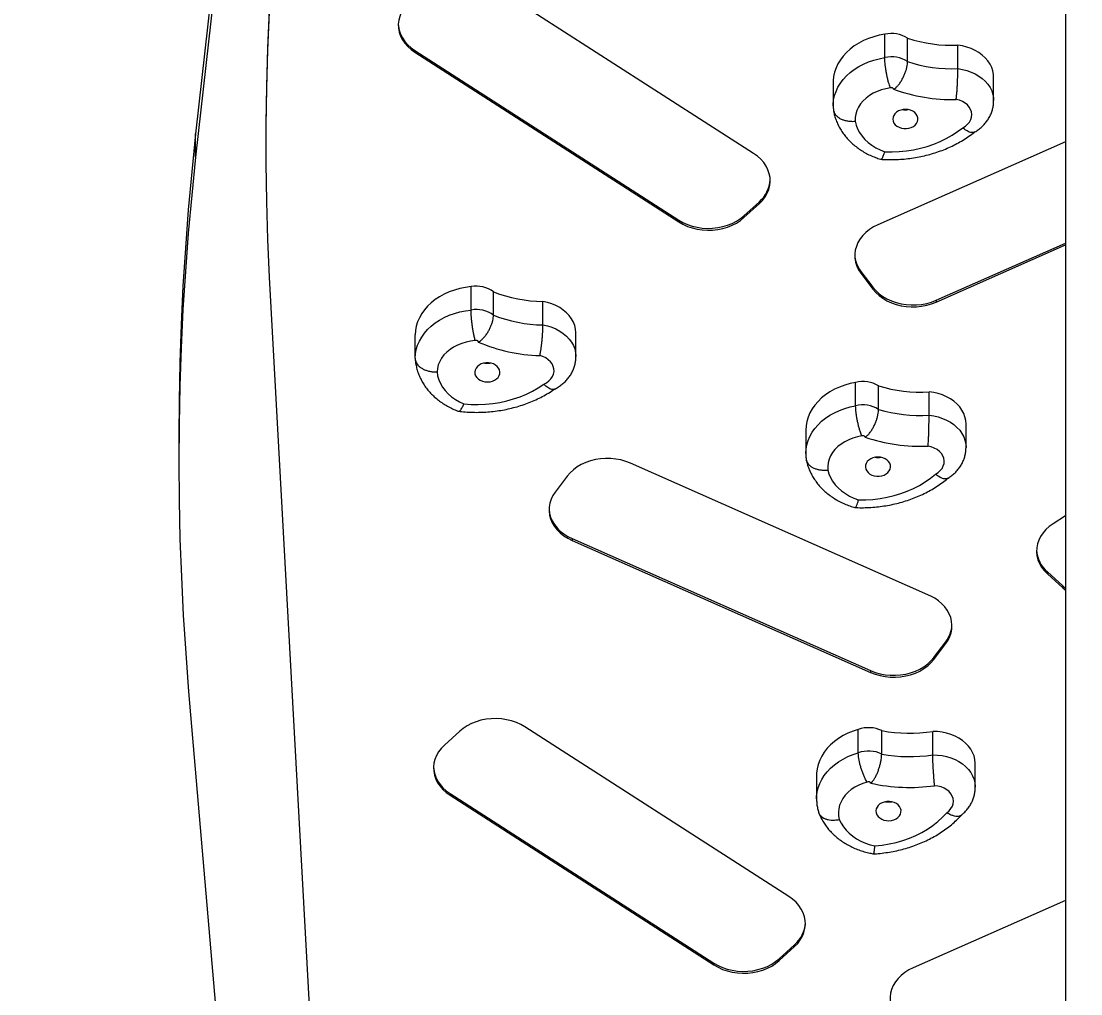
# Model space of a CAD drawing. Header units: millimetres. Extents: x -5906 to 5457, y -5155 to 4356.
# Drawn here: x -830 to -103, y -1908 to -1240 of the extents above; entities that cross this region are included whole.
import ezdxf

# ---------------------------------------------------------------- set-up
doc = ezdxf.new("R2010")
doc.units = ezdxf.units.MM
for name, color, linetype in [('DIKOM_ОБЪЕКТ', 7, 'Continuous'), ('DIKOM_РАЗМЕР_ЗОНА', 7, 'Continuous'), ('DIKOM_РАЗМЕР_ОБЪЕКТА', 7, 'Continuous')]:
    doc.layers.add(name, color=color, linetype=linetype)
doc.styles.add('style1', font='arial.ttf', dxfattribs={"width": 0.8})
doc.dimstyles.new('1-50', dxfattribs={"dimtxt": 300, "dimasz": 200, "dimexe": 100, "dimexo": 0, "dimgap": 100, "dimtad": 1, "dimtxsty": 'style1', "dimcen": 200, "dimclrd": 7, "dimclre": 7, "dimclrt": 7, "dimadec": 1, "dimazin": 2, "dimtfac": 1, "dimtmove": 0, "dimatfit": 2, "dimfxl": 0, "dimlwd": 25, "dimlwe": 18, "dimarcsym": 0})

# ---------------------------------------------------------------- blocks, each defined once
blk = doc.blocks.new('*D12')
at = {"layer": 'Defpoints', "color": 0, "transparency": 16777216}
for p in [(-2655.47, 990.36), (3456.62, 117.08), (-2655.47, -4466.32)]:
    blk.add_point(p, dxfattribs=at)
at = {"layer": 'DIKOM_РАЗМЕР_ОБЪЕКТА', "color": 7, "lineweight": 18, "transparency": 16777216}
for p, q in [((-2655.47, 990.36), (-2655.47, -4566.32)), ((3456.62, 117.08), (3456.62, -4566.32))]:
    blk.add_line(p, q, dxfattribs=at)
at = {"layer": 'DIKOM_РАЗМЕР_ОБЪЕКТА', "color": 7, "lineweight": 25, "transparency": 16777216}
blk.add_line((3256.62, -4466.32), (-2455.47, -4466.32), dxfattribs=at)
at = {"layer": 'DIKOM_РАЗМЕР_ОБЪЕКТА', "color": 7, "transparency": 16777216}
for points in [[(-2455.47, -4432.98), (-2455.47, -4499.65), (-2655.47, -4466.32)], [(3256.62, -4432.98), (3256.62, -4499.65), (3456.62, -4466.32)]]:
    blk.add_solid(points, dxfattribs=at)
at = {"layer": 'DIKOM_РАЗМЕР_ОБЪЕКТА', "color": 7, "transparency": 16777216, "insert": (400.58, -4213.14), "char_height": 300, "attachment_point": 5, "style": 'style1'}
blk.add_mtext('6100', dxfattribs=at)
blk = doc.blocks.new('*D9')
at = {"layer": 'Defpoints', "color": 0, "transparency": 16777216}
for p in [(744.72, 2856.47), (-4941.75, -2428.92), (82.58, -2428.92)]:
    blk.add_point(p, dxfattribs=at)
at = {"layer": 'DIKOM_РАЗМЕР_ОБЪЕКТА', "color": 7, "lineweight": 18, "transparency": 16777216}
for p, q in [((744.72, 2856.47), (-5041.75, 2856.47)), ((82.58, -2428.92), (-5041.75, -2428.92))]:
    blk.add_line(p, q, dxfattribs=at)
at = {"layer": 'DIKOM_РАЗМЕР_ОБЪЕКТА', "color": 7, "lineweight": 25, "transparency": 16777216}
blk.add_line((-4941.75, 2656.47), (-4941.75, -2228.92), dxfattribs=at)
at = {"layer": 'DIKOM_РАЗМЕР_ОБЪЕКТА', "color": 7, "transparency": 16777216}
for points in [[(-4975.08, 2656.47), (-4908.41, 2656.47), (-4941.75, 2856.47)], [(-4975.08, -2228.92), (-4908.41, -2228.92), (-4941.75, -2428.92)]]:
    blk.add_solid(points, dxfattribs=at)
at = {"layer": 'DIKOM_РАЗМЕР_ОБЪЕКТА', "color": 7, "transparency": 16777216, "insert": (-5195.02, 213.77), "char_height": 300, "attachment_point": 5, "rotation": 90, "style": 'style1'}
blk.add_mtext('5300', dxfattribs=at)
blk = doc.blocks.new('*D10')
at = {"layer": 'Defpoints', "color": 0, "transparency": 16777216}
for p in [(394.72, 4356.47), (-5455.8, -3928.92), (81.76, -3928.92)]:
    blk.add_point(p, dxfattribs=at)
at = {"layer": 'DIKOM_РАЗМЕР_ЗОНА', "color": 7, "lineweight": 18, "transparency": 16777216}
for p, q in [((394.72, 4356.47), (-5555.8, 4356.47)), ((81.76, -3928.92), (-5555.8, -3928.92))]:
    blk.add_line(p, q, dxfattribs=at)
at = {"layer": 'DIKOM_РАЗМЕР_ЗОНА', "color": 7, "lineweight": 25, "transparency": 16777216}
blk.add_line((-5455.8, 4156.47), (-5455.8, -3728.92), dxfattribs=at)
at = {"layer": 'DIKOM_РАЗМЕР_ЗОНА', "color": 7, "transparency": 16777216}
for points in [[(-5489.13, 4156.47), (-5422.46, 4156.47), (-5455.8, 4356.47)], [(-5489.13, -3728.92), (-5422.46, -3728.92), (-5455.8, -3928.92)]]:
    blk.add_solid(points, dxfattribs=at)
at = {"layer": 'DIKOM_РАЗМЕР_ЗОНА', "color": 7, "transparency": 16777216, "insert": (-5709.07, 213.77), "char_height": 300, "attachment_point": 5, "rotation": 90, "style": 'style1'}
blk.add_mtext('8300', dxfattribs=at)
blk = doc.blocks.new('*D11')
at = {"layer": 'Defpoints', "color": 0, "transparency": 16777216}
for p in [(-4486.36, -52.56), (5456.62, -197.92), (-4486.36, -5055.32)]:
    blk.add_point(p, dxfattribs=at)
at = {"layer": 'DIKOM_РАЗМЕР_ЗОНА', "color": 7, "lineweight": 18, "transparency": 16777216}
for p, q in [((-4486.36, -52.56), (-4486.36, -5155.32)), ((5456.62, -197.92), (5456.62, -5155.32))]:
    blk.add_line(p, q, dxfattribs=at)
at = {"layer": 'DIKOM_РАЗМЕР_ЗОНА', "color": 7, "lineweight": 25, "transparency": 16777216}
blk.add_line((5256.62, -5055.32), (-4286.36, -5055.32), dxfattribs=at)
at = {"layer": 'DIKOM_РАЗМЕР_ЗОНА', "color": 7, "transparency": 16777216}
for points in [[(-4286.36, -5021.98), (-4286.36, -5088.65), (-4486.36, -5055.32)], [(5256.62, -5021.98), (5256.62, -5088.65), (5456.62, -5055.32)]]:
    blk.add_solid(points, dxfattribs=at)
at = {"layer": 'DIKOM_РАЗМЕР_ЗОНА', "color": 7, "transparency": 16777216, "insert": (400.58, -4802.14), "char_height": 300, "attachment_point": 5, "style": 'style1'}
blk.add_mtext('9950', dxfattribs=at)

msp = doc.modelspace()

# ---------------------------------------------------------------- linework, layer by layer
at = {"layer": 'DIKOM_ОБЪЕКТ', "color": 7, "linetype": 'Continuous', "lineweight": 15}
for p, q in [((-655.735, -826.909), (-710.322, -1317.656)), ((-655.735, -842.979), (-710.322, -1333.726)), ((-327.376, -1331.256), (-508.469, -1214.852)), ((-237.377, -1265.458), (-237.377, -1249.388)), ((-221.716, -1268.212), (-221.716, -1252.142)), ((-187.241, -1273.008), (-187.241, -1256.938)), ((-559.892, -1260.512), (-378.799, -1376.916)), ((-559.892, -1260.512), (-559.892, -1261.798)), ((-559.892, -1261.798), (-378.799, -1378.202)), ((-162.651, -1294.969), (-162.651, -1278.899)), ((-272.768, -1282.382), (-272.768, -1298.452)), ((-710.322, -1333.726), (-710.322, -1317.656)), ((-113.359, -1323.23), (-242.087, -1380.163)), ((-662.147, -1325.412), (-662.147, -1326.697)), ((-333.998, -1373.914), (-323.456, -1364.29)), ((-333.998, -1375.2), (-323.456, -1365.575)), ((-323.456, -1364.29), (-323.456, -1365.575)), ((-333.998, -1373.914), (-333.998, -1375.2)), ((-378.799, -1376.916), (-378.799, -1378.202)), ((-202.087, -1431.95), (-113.373, -1392.714)), ((-202.087, -1433.235), (-113.373, -1393.999)), ((-659.935, -1416.155), (-611.874, -2286.468)), ((-253.727, -1412.154), (-245.527, -1423.034)), ((-253.727, -1412.154), (-253.727, -1413.439)), ((-253.727, -1413.439), (-245.527, -1424.319)), ((-521.282, -1438.663), (-521.282, -1422.593)), ((-245.527, -1423.034), (-245.527, -1424.319)), ((-505.91, -1442.245), (-505.91, -1426.176)), ((-202.087, -1431.95), (-202.087, -1433.235)), ((-471.954, -1448.868), (-471.954, -1432.798)), ((-559.69, -1471.79), (-559.69, -1455.72)), ((-449.348, -1470.54), (-449.348, -1454.47)), ((-257.369, -1504.375), (-257.369, -1488.305)), ((-241.615, -1506.799), (-241.615, -1490.729)), ((-206.981, -1510.867), (-206.981, -1494.797)), ((-181.602, -1532.912), (-181.602, -1516.843)), ((-721.855, -1525.414), (-721.855, -1541.484)), ((-291.579, -1521.108), (-291.579, -1537.178)), ((-205.757, -1634.928), (-411.88, -1543.727)), ((-455.32, -1552.644), (-463.52, -1563.524)), ((-113.413, -1579.936), (-121.863, -1585.368)), ((-451.88, -1595.515), (-247.152, -1686.062)), ((-451.88, -1595.515), (-451.88, -1596.801)), ((-451.88, -1596.801), (-247.152, -1687.347)), ((-125.782, -1618.402), (-115.24, -1628.025)), ((-125.782, -1618.402), (-125.782, -1619.687)), ((-125.782, -1619.687), (-115.24, -1629.311)), ((-115.24, -1628.025), (-113.538, -1629.458)), ((-115.24, -1628.025), (-115.24, -1629.311)), ((-115.24, -1629.311), (-113.538, -1630.743)), ((-203.712, -1677.145), (-195.513, -1666.265)), ((-203.712, -1678.43), (-195.513, -1667.551)), ((-195.513, -1666.265), (-195.513, -1667.551)), ((-203.712, -1677.145), (-203.712, -1678.43)), ((-247.152, -1686.062), (-247.152, -1687.347)), ((-715.114, -1700.375), (-655.848, -2398.092)), ((-529.1, -1727.724), (-539.642, -1737.347)), ((-303.206, -1841.125), (-484.299, -1724.721)), ((-255.54, -1742.538), (-255.54, -1726.468)), ((-239.507, -1743.349), (-239.507, -1727.279)), ((-204.475, -1743.884), (-204.475, -1727.814)), ((-175.269, -1766.103), (-175.269, -1750.034)), ((-284.189, -1758.005), (-284.189, -1774.075)), ((-535.722, -1770.381), (-354.629, -1886.786)), ((-535.722, -1770.381), (-535.722, -1771.667)), ((-535.722, -1771.667), (-354.629, -1888.071)), ((-113.441, -1843.824), (-217.917, -1890.032)), ((-309.828, -1883.783), (-299.287, -1874.159)), ((-309.828, -1885.068), (-299.287, -1875.445)), ((-299.287, -1874.159), (-299.287, -1875.445)), ((-354.629, -1886.786), (-354.629, -1888.071)), ((-309.828, -1883.783), (-309.828, -1885.068))]:
    msp.add_line(p, q, dxfattribs=at)
at = {"layer": 'DIKOM_ОБЪЕКТ', "color": 7, "linetype": 'Continuous', "lineweight": 15, "flags": 128}
for points in [[(-627.881, -974.285), (-632.741, -1000.011), (-637.232, -1025.777), (-641.352, -1051.58), (-645.102, -1077.416), (-648.479, -1103.281), (-651.485, -1129.174), (-654.119, -1155.09), (-656.38, -1181.027), (-658.268, -1206.982), (-659.783, -1232.95), (-660.925, -1258.93), (-661.694, -1284.919), (-662.089, -1310.912), (-662.147, -1325.412)], [(-627.881, -975.57), (-632.741, -1001.297), (-637.232, -1027.063), (-641.352, -1052.865), (-645.102, -1078.701), (-648.479, -1104.567), (-651.485, -1130.459), (-654.119, -1156.376), (-656.38, -1182.313), (-658.268, -1208.267), (-659.783, -1234.236), (-660.925, -1260.216), (-661.694, -1286.204), (-662.089, -1312.197), (-662.111, -1338.192), (-661.759, -1364.185), (-661.033, -1390.174), (-659.935, -1416.155)], [(-563.812, -1227.478), (-565.946, -1229.667), (-567.747, -1232.024), (-569.192, -1234.521), (-570.263, -1237.126), (-570.948, -1239.807), (-571.236, -1242.53), (-571.125, -1245.26), (-570.615, -1247.963), (-569.714, -1250.606), (-568.433, -1253.155), (-566.787, -1255.578), (-564.798, -1257.845), (-562.49, -1259.927), (-559.892, -1261.798)], [(-571.235, -1242.493), (-571.125, -1243.974), (-570.615, -1246.678), (-569.714, -1249.32), (-568.433, -1251.869), (-566.787, -1254.292), (-564.798, -1256.559), (-562.49, -1258.641), (-559.892, -1260.512)], [(-237.377, -1249.388), (-241.209, -1250.106), (-244.941, -1251.086), (-248.543, -1252.317), (-251.987, -1253.792), (-255.243, -1255.497), (-258.287, -1257.42), (-261.093, -1259.544), (-263.639, -1261.852), (-265.905, -1264.326), (-267.871, -1266.946), (-269.522, -1269.691), (-270.845, -1272.538), (-271.829, -1275.464), (-272.466, -1278.447), (-272.751, -1281.461), (-272.768, -1282.382)], [(-162.651, -1278.899), (-162.755, -1277.018), (-163.206, -1274.575), (-164.007, -1272.185), (-165.149, -1269.878), (-166.618, -1267.682), (-168.396, -1265.625), (-170.461, -1263.731), (-172.787, -1262.024), (-175.345, -1260.526), (-178.105, -1259.254), (-181.032, -1258.224), (-184.09, -1257.449), (-187.241, -1256.938)], [(-272.768, -1298.442), (-272.751, -1297.531), (-272.466, -1294.516), (-271.829, -1291.534), (-270.845, -1288.608), (-269.522, -1285.761), (-267.871, -1283.016), (-265.905, -1280.396), (-263.639, -1277.922), (-261.093, -1275.614), (-258.287, -1273.49), (-255.243, -1271.567), (-251.987, -1269.862), (-248.543, -1268.387), (-244.941, -1267.155), (-241.209, -1266.176), (-237.377, -1265.458)], [(-187.241, -1273.008), (-184.09, -1273.518), (-181.032, -1274.293), (-178.105, -1275.323), (-175.345, -1276.595), (-172.787, -1278.094), (-170.461, -1279.801), (-168.396, -1281.694), (-166.618, -1283.752), (-165.149, -1285.948), (-164.007, -1288.255), (-163.206, -1290.644), (-162.755, -1293.087), (-162.651, -1294.93)], [(-233.466, -1286.234), (-236.628, -1286.765), (-239.692, -1287.564), (-242.621, -1288.62), (-245.377, -1289.921), (-247.926, -1291.449), (-250.236, -1293.187), (-252.278, -1295.111), (-254.026, -1297.198), (-255.459, -1299.421), (-256.558, -1301.754), (-257.309, -1304.166), (-257.704, -1306.627), (-257.738, -1309.106)], [(-231.359, -1287.118), (-231.413, -1286.843), (-231.558, -1286.588), (-231.785, -1286.372), (-232.078, -1286.207), (-232.416, -1286.107), (-232.776, -1286.078), (-233.135, -1286.121), (-233.466, -1286.234)], [(-183.903, -1313.545), (-182.086, -1312.444), (-180.53, -1311.127), (-179.28, -1309.632), (-178.368, -1308), (-177.821, -1306.275), (-177.652, -1304.504), (-177.867, -1302.736), (-178.459, -1301.02), (-179.413, -1299.402), (-180.702, -1297.926), (-182.291, -1296.634), (-184.136, -1295.559), (-186.188, -1294.733), (-188.389, -1294.178)], [(-214.66, -1306.702), (-215.057, -1305.399), (-215.787, -1304.185), (-216.822, -1303.108), (-218.119, -1302.213), (-219.625, -1301.537), (-221.277, -1301.106), (-223.009, -1300.939), (-224.749, -1301.042), (-226.427, -1301.411), (-227.973, -1302.032), (-229.324, -1302.879), (-230.425, -1303.916), (-231.231, -1305.102), (-231.709, -1306.388), (-231.84, -1307.721), (-231.617, -1309.048), (-231.05, -1310.312), (-230.162, -1311.464), (-228.991, -1312.455), (-227.582, -1313.245), (-225.995, -1313.801), (-224.294, -1314.102), (-222.549, -1314.134), (-220.832, -1313.896), (-219.211, -1313.399), (-217.755, -1312.661), (-216.523, -1311.715), (-215.564, -1310.597), (-214.919, -1309.355), (-214.613, -1308.038), (-214.66, -1306.702)], [(-257.738, -1309.106), (-257.06, -1311.777), (-256.037, -1314.382), (-254.681, -1316.897), (-253.003, -1319.295), (-251.022, -1321.552), (-248.756, -1323.647), (-246.229, -1325.559), (-243.465, -1327.268), (-240.492, -1328.756), (-237.341, -1330.011)], [(-237.341, -1330.011), (-232.385, -1330.088), (-227.435, -1329.888), (-222.518, -1329.41), (-217.659, -1328.659), (-212.885, -1327.636), (-208.222, -1326.349), (-203.694, -1324.804), (-199.325, -1323.01), (-195.14, -1320.975), (-191.161, -1318.711), (-187.408, -1316.23), (-183.903, -1313.545)], [(-710.322, -1317.656), (-713.044, -1343.788), (-715.401, -1369.941), (-717.393, -1396.112), (-719.018, -1422.297), (-720.277, -1448.494), (-721.169, -1474.7), (-721.695, -1500.912), (-721.855, -1525.414)], [(-710.322, -1333.726), (-713.044, -1359.858), (-715.401, -1386.011), (-717.393, -1412.181), (-719.018, -1438.367), (-720.277, -1464.564), (-721.169, -1490.77), (-721.695, -1516.982), (-721.854, -1543.197), (-721.647, -1569.411), (-721.073, -1595.622), (-720.133, -1621.828), (-718.826, -1648.023), (-717.153, -1674.207), (-715.114, -1700.375)], [(-323.456, -1365.575), (-321.322, -1363.387), (-319.522, -1361.03), (-318.076, -1358.533), (-317.005, -1355.928), (-316.321, -1353.247), (-316.033, -1350.524), (-316.144, -1347.794), (-316.653, -1345.091), (-317.554, -1342.448), (-318.836, -1339.899), (-320.481, -1337.476), (-322.471, -1335.209), (-324.778, -1333.127), (-327.376, -1331.256)], [(-378.799, -1376.916), (-375.943, -1378.551), (-372.865, -1379.93), (-369.606, -1381.037), (-366.205, -1381.857), (-362.705, -1382.381), (-359.152, -1382.602), (-355.588, -1382.517), (-352.059, -1382.127), (-348.609, -1381.437), (-345.282, -1380.455), (-342.119, -1379.195), (-339.159, -1377.671), (-336.441, -1375.904), (-333.998, -1373.914)], [(-378.799, -1378.202), (-375.943, -1379.836), (-372.865, -1381.215), (-369.606, -1382.322), (-366.205, -1383.143), (-362.705, -1383.667), (-359.152, -1383.888), (-355.588, -1383.802), (-352.059, -1383.412), (-348.609, -1382.722), (-345.282, -1381.741), (-342.119, -1380.48), (-339.159, -1378.957), (-336.441, -1377.189), (-333.998, -1375.2)], [(-242.087, -1380.163), (-245.069, -1381.66), (-247.813, -1383.403), (-250.286, -1385.371), (-252.456, -1387.539), (-254.296, -1389.878), (-255.782, -1392.361), (-256.896, -1394.956), (-257.625, -1397.629), (-257.958, -1400.349), (-257.892, -1403.08), (-257.428, -1405.788), (-256.571, -1408.439), (-255.332, -1411), (-253.727, -1413.439)], [(-521.282, -1422.593), (-525.17, -1423.106), (-528.982, -1423.883), (-532.688, -1424.92), (-536.257, -1426.208), (-539.661, -1427.735), (-542.872, -1429.491), (-545.864, -1431.46), (-548.613, -1433.627), (-551.098, -1435.975), (-553.297, -1438.483), (-555.194, -1441.133), (-556.772, -1443.903), (-558.02, -1446.77), (-558.926, -1449.711), (-559.485, -1452.702), (-559.69, -1455.72)], [(-245.527, -1423.034), (-243.572, -1425.318), (-241.296, -1427.42), (-238.727, -1429.315), (-235.898, -1430.977), (-232.843, -1432.386), (-229.602, -1433.525), (-226.215, -1434.378), (-222.725, -1434.936), (-219.175, -1435.192), (-215.61, -1435.141), (-212.075, -1434.785), (-208.614, -1434.129), (-205.271, -1433.18), (-202.087, -1431.95)], [(-245.527, -1424.319), (-243.572, -1426.604), (-241.296, -1428.706), (-238.727, -1430.6), (-235.898, -1432.262), (-232.843, -1433.672), (-229.602, -1434.81), (-226.215, -1435.664), (-222.725, -1436.222), (-219.175, -1436.477), (-215.61, -1436.427), (-212.075, -1436.071), (-208.614, -1435.414), (-205.271, -1434.465), (-202.087, -1433.235)], [(-559.69, -1471.79), (-559.485, -1468.772), (-558.926, -1465.78), (-558.02, -1462.839), (-556.772, -1459.972), (-555.194, -1457.203), (-553.297, -1454.553), (-551.098, -1452.044), (-548.613, -1449.697), (-545.864, -1447.53), (-542.872, -1445.561), (-539.661, -1443.805), (-536.257, -1442.277), (-532.688, -1440.99), (-528.982, -1439.953), (-525.17, -1439.175), (-521.282, -1438.663)], [(-449.348, -1454.47), (-449.352, -1454.134), (-449.579, -1451.673), (-450.161, -1449.246), (-451.091, -1446.884), (-452.357, -1444.615), (-453.944, -1442.468), (-455.831, -1440.469), (-457.997, -1438.642), (-460.413, -1437.011), (-463.05, -1435.595), (-465.877, -1434.411), (-468.857, -1433.475), (-471.954, -1432.798)], [(-471.954, -1448.868), (-468.857, -1449.545), (-465.877, -1450.481), (-463.05, -1451.664), (-460.413, -1453.08), (-457.997, -1454.712), (-455.831, -1456.538), (-453.944, -1458.538), (-452.357, -1460.685), (-451.091, -1462.954), (-450.161, -1465.316), (-449.579, -1467.743), (-449.352, -1470.204), (-449.348, -1470.53)], [(-518.392, -1459.621), (-521.595, -1459.982), (-524.724, -1460.616), (-527.742, -1461.513), (-530.609, -1462.664), (-533.291, -1464.053), (-535.753, -1465.662), (-537.965, -1467.473), (-539.898, -1469.462), (-541.53, -1471.604), (-542.838, -1473.872), (-543.807, -1476.238), (-544.425, -1478.672), (-544.683, -1481.144)], [(-516.371, -1460.615), (-516.4, -1460.338), (-516.522, -1460.076), (-516.728, -1459.847), (-517.005, -1459.668), (-517.333, -1459.55), (-517.69, -1459.501), (-518.052, -1459.525), (-518.392, -1459.621)], [(-501.491, -1481.041), (-501.769, -1479.721), (-502.387, -1478.471), (-503.322, -1477.341), (-504.534, -1476.379), (-505.975, -1475.624), (-507.584, -1475.106), (-509.296, -1474.847), (-511.042, -1474.857), (-512.749, -1475.137), (-514.348, -1475.673), (-515.773, -1476.446), (-516.965, -1477.422), (-517.877, -1478.562), (-518.471, -1479.819), (-518.722, -1481.143), (-518.62, -1482.478), (-518.17, -1483.769), (-517.389, -1484.965), (-516.31, -1486.016), (-514.977, -1486.88), (-513.444, -1487.519), (-511.775, -1487.91), (-510.037, -1488.035), (-508.302, -1487.889), (-506.64, -1487.479), (-505.121, -1486.821), (-503.805, -1485.943), (-502.747, -1484.879), (-501.99, -1483.674), (-501.566, -1482.377), (-501.491, -1481.041)], [(-471.431, -1489.508), (-469.518, -1488.506), (-467.847, -1487.275), (-466.463, -1485.851), (-465.406, -1484.271), (-464.703, -1482.579), (-464.373, -1480.822), (-464.427, -1479.047), (-464.862, -1477.303), (-465.666, -1475.638), (-466.818, -1474.097), (-468.286, -1472.723), (-470.029, -1471.553), (-472.001, -1470.62), (-474.146, -1469.948)], [(-544.683, -1481.144), (-544.249, -1483.844), (-543.466, -1486.497), (-542.341, -1489.078), (-540.886, -1491.56), (-539.114, -1493.918), (-537.044, -1496.128), (-534.697, -1498.17), (-532.095, -1500.022), (-529.265, -1501.665), (-526.235, -1503.085)], [(-526.235, -1503.085), (-521.298, -1503.426), (-516.342, -1503.49), (-511.393, -1503.276), (-506.478, -1502.785), (-501.623, -1502.02), (-496.853, -1500.985), (-492.196, -1499.685), (-487.675, -1498.127), (-483.316, -1496.321), (-479.14, -1494.274), (-475.171, -1491.999), (-471.431, -1489.508)], [(-257.369, -1488.305), (-261.174, -1489.104), (-264.869, -1490.162), (-268.426, -1491.469), (-271.815, -1493.016), (-275.01, -1494.789), (-277.983, -1496.775), (-280.712, -1498.957), (-283.174, -1501.318), (-285.35, -1503.839), (-287.221, -1506.5), (-288.773, -1509.278), (-289.994, -1512.152), (-290.872, -1515.098), (-291.402, -1518.092), (-291.579, -1521.108)], [(-181.602, -1516.843), (-181.602, -1516.817), (-181.784, -1514.353), (-182.322, -1511.921), (-183.209, -1509.549), (-184.433, -1507.267), (-185.981, -1505.103), (-187.832, -1503.084), (-189.963, -1501.234), (-192.35, -1499.577), (-194.961, -1498.133), (-197.766, -1496.919), (-200.728, -1495.951), (-203.813, -1495.241), (-206.981, -1494.797)], [(-291.579, -1537.168), (-291.402, -1534.162), (-290.872, -1531.167), (-289.994, -1528.221), (-288.773, -1525.347), (-287.221, -1522.569), (-285.35, -1519.909), (-283.174, -1517.388), (-280.712, -1515.027), (-277.983, -1512.845), (-275.01, -1510.859), (-271.815, -1509.085), (-268.426, -1507.539), (-264.869, -1506.232), (-261.174, -1505.174), (-257.369, -1504.375)], [(-206.981, -1510.867), (-203.813, -1511.311), (-200.728, -1512.021), (-197.766, -1512.989), (-194.961, -1514.202), (-192.35, -1515.647), (-189.963, -1517.304), (-187.832, -1519.153), (-185.981, -1521.172), (-184.433, -1523.336), (-183.209, -1525.619), (-182.322, -1527.99), (-181.784, -1530.423), (-181.602, -1532.887), (-181.602, -1532.951)], [(-253.06, -1525.065), (-256.201, -1525.663), (-259.236, -1526.526), (-262.126, -1527.643), (-264.834, -1529.001), (-267.327, -1530.583), (-269.574, -1532.368), (-271.546, -1534.335), (-273.219, -1536.458), (-274.571, -1538.711), (-275.586, -1541.065), (-276.251, -1543.492), (-276.557, -1545.961), (-276.502, -1548.44)], [(-250.922, -1525.904), (-250.986, -1525.631), (-251.14, -1525.379), (-251.375, -1525.167), (-251.673, -1525.009), (-252.015, -1524.916), (-252.376, -1524.894), (-252.733, -1524.945), (-253.06, -1525.065)], [(-202.535, -1551.322), (-200.758, -1550.183), (-199.251, -1548.834), (-198.055, -1547.313), (-197.202, -1545.662), (-196.717, -1543.926), (-196.611, -1542.153), (-196.889, -1540.39), (-197.543, -1538.687), (-198.555, -1537.089), (-199.896, -1535.641), (-201.531, -1534.383), (-203.414, -1533.348), (-205.495, -1532.565), (-207.715, -1532.056)], [(-411.88, -1543.727), (-415.064, -1542.498), (-418.408, -1541.549), (-421.869, -1540.893), (-425.404, -1540.537), (-428.969, -1540.487), (-432.518, -1540.742), (-436.009, -1541.3), (-439.395, -1542.154), (-442.636, -1543.293), (-445.691, -1544.702), (-448.52, -1546.364), (-451.089, -1548.258), (-453.365, -1550.36), (-455.32, -1552.644)], [(-233.526, -1545.129), (-233.97, -1543.836), (-234.744, -1542.637), (-235.817, -1541.583), (-237.145, -1540.715), (-238.675, -1540.07), (-240.342, -1539.674), (-242.079, -1539.544), (-243.815, -1539.684), (-245.479, -1540.089), (-247.002, -1540.742), (-248.322, -1541.616), (-249.386, -1542.676), (-250.149, -1543.879), (-250.581, -1545.174), (-250.663, -1546.51), (-250.393, -1547.831), (-249.781, -1549.083), (-248.852, -1550.216), (-247.645, -1551.182), (-246.209, -1551.942), (-244.603, -1552.465), (-242.892, -1552.729), (-241.146, -1552.725), (-239.438, -1552.451), (-237.836, -1551.919), (-236.407, -1551.152), (-235.209, -1550.179), (-234.29, -1549.042), (-233.69, -1547.786), (-233.432, -1546.464), (-233.526, -1545.129)], [(-276.502, -1548.44), (-275.728, -1551.095), (-274.613, -1553.678), (-273.166, -1556.163), (-271.403, -1558.525), (-269.342, -1560.74), (-267.001, -1562.786), (-264.407, -1564.644), (-261.583, -1566.294), (-258.558, -1567.719), (-255.362, -1568.907)], [(-255.362, -1568.907), (-250.406, -1568.88), (-245.465, -1568.575), (-240.566, -1567.994), (-235.736, -1567.141), (-231.001, -1566.018), (-226.386, -1564.634), (-221.915, -1562.994), (-217.613, -1561.108), (-213.502, -1558.986), (-209.605, -1556.639), (-205.943, -1554.08), (-202.535, -1551.322)], [(-463.52, -1563.524), (-465.126, -1565.963), (-466.365, -1568.524), (-467.223, -1571.175), (-467.688, -1573.883), (-467.754, -1576.615), (-467.421, -1579.334), (-466.693, -1582.008), (-465.578, -1584.603), (-464.092, -1587.086), (-462.252, -1589.425), (-460.082, -1591.593), (-457.608, -1593.561), (-454.863, -1595.304), (-451.88, -1596.801)], [(-467.766, -1575.058), (-467.754, -1575.329), (-467.421, -1578.049), (-466.693, -1580.722), (-465.578, -1583.317), (-464.092, -1585.8), (-462.252, -1588.14), (-460.082, -1590.307), (-457.608, -1592.275), (-454.863, -1594.018), (-451.88, -1595.515)], [(-121.863, -1585.368), (-124.46, -1587.239), (-126.767, -1589.321), (-128.756, -1591.588), (-130.401, -1594.011), (-131.682, -1596.56), (-132.583, -1599.203), (-133.093, -1601.906), (-133.204, -1604.636), (-132.916, -1607.358), (-132.232, -1610.039), (-131.161, -1612.644), (-129.716, -1615.141), (-127.916, -1617.499), (-125.782, -1619.687)], [(-195.513, -1667.551), (-193.955, -1665.194), (-192.739, -1662.722), (-191.879, -1660.163), (-191.386, -1657.548), (-191.266, -1654.908), (-191.519, -1652.273), (-192.142, -1649.674), (-193.129, -1647.143), (-194.468, -1644.708), (-196.143, -1642.399), (-198.135, -1640.242), (-200.419, -1638.262), (-202.97, -1636.484), (-205.757, -1634.928)], [(-247.152, -1686.062), (-243.968, -1687.292), (-240.625, -1688.241), (-237.164, -1688.897), (-233.628, -1689.253), (-230.063, -1689.304), (-226.513, -1689.049), (-223.023, -1688.491), (-219.636, -1687.637), (-216.395, -1686.498), (-213.341, -1685.089), (-210.511, -1683.427), (-207.942, -1681.532), (-205.667, -1679.429), (-203.712, -1677.145)], [(-247.152, -1687.347), (-243.968, -1688.577), (-240.625, -1689.526), (-237.164, -1690.183), (-233.628, -1690.539), (-230.063, -1690.589), (-226.513, -1690.334), (-223.023, -1689.776), (-219.636, -1688.922), (-216.395, -1687.784), (-213.341, -1686.374), (-210.511, -1684.712), (-207.942, -1682.818), (-205.667, -1680.715), (-203.712, -1678.43)], [(-484.299, -1724.721), (-487.156, -1723.086), (-490.233, -1721.706), (-493.493, -1720.599), (-496.894, -1719.778), (-500.393, -1719.253), (-503.947, -1719.032), (-507.511, -1719.118), (-511.04, -1719.508), (-514.49, -1720.198), (-517.818, -1721.18), (-520.981, -1722.441), (-523.94, -1723.965), (-526.658, -1725.733), (-529.1, -1727.724)], [(-255.54, -1726.468), (-259.174, -1727.644), (-262.655, -1729.066), (-265.956, -1730.721), (-269.049, -1732.596), (-271.911, -1734.676), (-274.516, -1736.945), (-276.846, -1739.384), (-278.88, -1741.973), (-280.603, -1744.692), (-282, -1747.518), (-283.061, -1750.429), (-283.776, -1753.401), (-284.14, -1756.41), (-284.189, -1758.005)], [(-175.269, -1750.034), (-175.276, -1749.538), (-175.527, -1747.079), (-176.132, -1744.655), (-177.084, -1742.298), (-178.371, -1740.036), (-179.978, -1737.898), (-181.884, -1735.909), (-184.066, -1734.094), (-186.498, -1732.476), (-189.148, -1731.075), (-191.985, -1729.907), (-194.974, -1728.987), (-198.078, -1728.327), (-201.257, -1727.934), (-204.475, -1727.814)], [(-539.642, -1737.347), (-541.775, -1739.536), (-543.576, -1741.893), (-545.021, -1744.39), (-546.092, -1746.995), (-546.776, -1749.676), (-547.064, -1752.398), (-546.952, -1755.128), (-546.443, -1757.832), (-545.542, -1760.474), (-544.261, -1763.023), (-542.616, -1765.446), (-540.627, -1767.713), (-538.319, -1769.796), (-535.722, -1771.667)], [(-284.189, -1774.149), (-284.14, -1772.48), (-283.776, -1769.47), (-283.061, -1766.499), (-282, -1763.588), (-280.603, -1760.762), (-278.88, -1758.043), (-276.846, -1755.454), (-274.516, -1753.015), (-271.911, -1750.746), (-269.049, -1748.666), (-265.956, -1746.79), (-262.655, -1745.135), (-259.174, -1743.714), (-255.54, -1742.538)], [(-204.475, -1743.884), (-201.257, -1744.004), (-198.078, -1744.397), (-194.974, -1745.057), (-191.985, -1745.976), (-189.148, -1747.144), (-186.498, -1748.546), (-184.066, -1750.164), (-181.884, -1751.979), (-179.978, -1753.968), (-178.371, -1756.106), (-177.084, -1758.368), (-176.132, -1760.725), (-175.527, -1763.148), (-175.276, -1765.608), (-175.269, -1766.091)], [(-547.062, -1752.361), (-546.952, -1753.843), (-546.443, -1756.546), (-545.542, -1759.189), (-544.261, -1761.738), (-542.616, -1764.161), (-540.627, -1766.428), (-538.319, -1768.51), (-535.722, -1770.381)], [(-249.367, -1762.696), (-252.378, -1763.606), (-255.238, -1764.768), (-257.91, -1766.167), (-260.361, -1767.787), (-262.56, -1769.607), (-264.48, -1771.603), (-266.096, -1773.751), (-267.389, -1776.025), (-268.342, -1778.395), (-268.943, -1780.831), (-269.184, -1783.304), (-269.063, -1785.782), (-268.581, -1788.234)], [(-194.765, -1783.622), (-193.199, -1782.312), (-191.937, -1780.823), (-191.013, -1779.195), (-190.452, -1777.472), (-190.269, -1775.702), (-190.47, -1773.934), (-191.049, -1772.214), (-191.99, -1770.592), (-193.268, -1769.111), (-194.847, -1767.811), (-196.684, -1766.728), (-198.729, -1765.893), (-200.926, -1765.327), (-203.215, -1765.047)], [(-226.551, -1780.612), (-227.213, -1779.375), (-228.187, -1778.265), (-229.432, -1777.328), (-230.898, -1776.602), (-232.525, -1776.117), (-234.246, -1775.893), (-235.99, -1775.939), (-237.687, -1776.253), (-239.266, -1776.823), (-240.664, -1777.624), (-241.822, -1778.624), (-242.694, -1779.782), (-243.244, -1781.052), (-243.449, -1782.379), (-243.3, -1783.712), (-242.805, -1784.994), (-241.983, -1786.173), (-240.868, -1787.202), (-239.505, -1788.038), (-237.95, -1788.646), (-236.268, -1789.002), (-234.526, -1789.092), (-232.797, -1788.911), (-231.15, -1788.467), (-229.654, -1787.778), (-228.37, -1786.873), (-227.349, -1785.788), (-226.635, -1784.568), (-226.256, -1783.263), (-226.227, -1781.926), (-226.551, -1780.612)], [(-268.581, -1788.234), (-267.358, -1790.788), (-265.807, -1793.236), (-263.946, -1795.553), (-261.792, -1797.716), (-259.367, -1799.704), (-256.695, -1801.496), (-253.803, -1803.075), (-250.72, -1804.425), (-247.476, -1805.533), (-244.104, -1806.387)], [(-244.104, -1806.387), (-239.195, -1805.86), (-234.35, -1805.059), (-229.594, -1803.989), (-224.953, -1802.655), (-220.453, -1801.064), (-216.116, -1799.225), (-211.966, -1797.148), (-208.026, -1794.844), (-204.317, -1792.326), (-200.858, -1789.606), (-197.668, -1786.699), (-194.765, -1783.622)], [(-299.287, -1875.445), (-297.153, -1873.256), (-295.353, -1870.899), (-293.908, -1868.402), (-292.837, -1865.797), (-292.153, -1863.116), (-291.865, -1860.394), (-291.976, -1857.664), (-292.485, -1854.96), (-293.386, -1852.318), (-294.667, -1849.769), (-296.312, -1847.346), (-298.301, -1845.079), (-300.609, -1842.997), (-303.206, -1841.125)], [(-354.629, -1886.786), (-351.773, -1888.42), (-348.695, -1889.799), (-345.436, -1890.906), (-342.035, -1891.726), (-338.535, -1892.25), (-334.982, -1892.471), (-331.418, -1892.386), (-327.889, -1891.996), (-324.439, -1891.306), (-321.112, -1890.324), (-317.949, -1889.064), (-314.989, -1887.54), (-312.271, -1885.772), (-309.828, -1883.783)], [(-354.629, -1888.071), (-351.773, -1889.705), (-348.695, -1891.085), (-345.436, -1892.191), (-342.035, -1893.012), (-338.535, -1893.536), (-334.982, -1893.757), (-331.418, -1893.671), (-327.889, -1893.281), (-324.439, -1892.591), (-321.112, -1891.61), (-317.949, -1890.349), (-314.989, -1888.826), (-312.271, -1887.058), (-309.828, -1885.068)], [(-217.917, -1890.032), (-220.9, -1891.529), (-223.644, -1893.272), (-226.117, -1895.24), (-228.287, -1897.408), (-230.127, -1899.747), (-231.613, -1902.23), (-232.727, -1904.825), (-233.456, -1907.499), (-233.789, -1910.218), (-233.723, -1912.949), (-233.258, -1915.657), (-232.401, -1918.308), (-231.162, -1920.87), (-229.557, -1923.308)]]:
    msp.add_lwpolyline(points, dxfattribs=at)
at = {"layer": 'DIKOM_ОБЪЕКТ', "color": 7, "linetype": 'Continuous', "lineweight": 15}
for centre, radius, start, end in [((-232.748, -1268.968), 20.12, 56.748276, 103.300912), ((-190.878, -1156.769), 100.235, 252.081588, 272.079112), ((-232.748, -1285.037), 20.12, 56.748276, 103.300912), ((-190.878, -1172.839), 100.235, 252.081588, 272.079112), ((-191.015, -1175.859), 118.347, 250.068399, 271.271353), ((-223.216, -1290.113), 11.185, 259.683293, 280.316707), ((-337.503, -1348.004), 21.507, 310.777773, 356.609271), ((-237.681, -1399.704), 20.309, 182.589831, 217.807667), ((-517.693, -1441.966), 19.702, 53.266643, 100.495316), ((-470.383, -1334.375), 98.435, 248.843622, 269.085579), ((-517.693, -1458.035), 19.702, 53.266643, 100.495316), ((-470.383, -1350.445), 98.435, 248.843622, 269.085579), ((-470.677, -1354.075), 115.925, 246.785939, 268.285212), ((-510.103, -1464.013), 11.167, 259.665637, 280.334363), ((-252.324, -1507.924), 20.257, 58.085905, 104.421815), ((-212.717, -1394.166), 100.794, 253.339353, 273.262431), ((-252.324, -1523.993), 20.257, 58.085905, 104.421815), ((-212.717, -1410.236), 100.794, 253.339353, 273.262431), ((-212.809, -1413.035), 119.131, 251.341514, 272.450847), ((-242.049, -1528.719), 11.186, 259.683891, 280.316109), ((-111.73, -1602.116), 21.51, 183.389323, 229.210551), ((-211.472, -1653.849), 20.22, 322.116469, 357.493708), ((-248.486, -1745.904), 20.676, 64.258714, 109.94642), ((-220.454, -1626.862), 102.209, 259.256539, 278.994365), ((-248.486, -1761.973), 20.676, 64.258714, 109.94642), ((-220.454, -1642.932), 102.209, 259.256539, 278.994365), ((-248.485, -1763.921), 1.509, 23.791866, 125.771709), ((-220.442, -1644.859), 121.416, 257.315278, 278.157176), ((-234.823, -1765.059), 11.181, 259.679143, 280.320857), ((-313.337, -1857.873), 21.509, 310.785394, 356.610194)]:
    msp.add_arc(centre, radius, start, end, dxfattribs=at)
for points, knots in [([(-113.375, -864.222), (-113.375, -866.251), (-113.374, -871.622), (-113.372, -880.064), (-113.37, -889.315), (-113.368, -897.831), (-113.367, -905.7), (-113.365, -913.169), (-113.362, -928.325), (-113.358, -951.372), (-113.353, -982.145), (-113.348, -1013.515), (-113.344, -1045.122), (-113.342, -1076.614), (-113.34, -1107.147), (-113.34, -1136.804), (-113.341, -1166.769), (-113.342, -1197.018), (-113.345, -1227.549), (-113.349, -1257.389), (-113.353, -1286.652), (-113.358, -1315.452), (-113.363, -1343.903), (-113.369, -1372.122), (-113.376, -1408.556), (-113.385, -1453.052), (-113.397, -1505.621), (-113.407, -1550.971), (-113.415, -1589.298), (-113.421, -1620.699), (-113.427, -1652.558), (-113.431, -1679.632), (-113.434, -1701.689), (-113.436, -1718.448), (-113.438, -1735.436), (-113.439, -1752.51), (-113.44, -1769.474), (-113.441, -1786.125), (-113.441, -1802.368), (-113.441, -1814.835), (-113.441, -1823.773), (-113.441, -1829.513), (-113.441, -1835.813), (-113.441, -1842.693), (-113.441, -1850.161), (-113.441, -1858.754), (-113.44, -1868.56), (-113.44, -1879.667), (-113.439, -1891.621), (-113.439, -1904.524), (-113.438, -1918.393), (-113.437, -1933.244), (-113.436, -1948.992), (-113.435, -1965.636), (-113.433, -1983.17), (-113.432, -2001.583), (-113.431, -2014.153), (-113.431, -2020.579)], [0, 0, 0, 0, 0.0042317, 0.0111987, 0.0176679, 0.02364, 0.0291152, 0.0342696, 0.0394411, 0.0612633, 0.0835275, 0.1061907, 0.1305366, 0.1548808, 0.1792345, 0.203594, 0.2279636, 0.2551751, 0.2823971, 0.3096238, 0.3368583, 0.3640913, 0.3913115, 0.418516, 0.4457085, 0.4973754, 0.5490453, 0.6007365, 0.6312161, 0.6616997, 0.6921833, 0.7226588, 0.7378932, 0.7531252, 0.768355, 0.783551, 0.7983211, 0.8125515, 0.8262437, 0.8393991, 0.8437, 0.8484169, 0.8535883, 0.8592145, 0.8652957, 0.871832, 0.8801201, 0.8890411, 0.8985955, 0.9087835, 0.9198331, 0.9315431, 0.9439138, 0.9569451, 0.9706369, 0.9849888, 1, 1, 1, 1]), ([(-233.466, -1286.234), (-233.47, -1286.225), (-233.861, -1285.415), (-234.402, -1283.825), (-235.107, -1281.303), (-235.672, -1278.895), (-236.175, -1276.397), (-236.598, -1273.928), (-236.941, -1271.51), (-237.188, -1269.264), (-237.347, -1267.184), (-237.367, -1266.038), (-237.377, -1265.458)], [0, 0, 0, 0, 0.0016815, 0.1432318, 0.2488644, 0.3575569, 0.4631176, 0.5717345, 0.677271, 0.7858663, 0.8914027, 1, 1, 1, 1]), ([(-231.359, -1287.118), (-231.352, -1287.114), (-230.805, -1286.844), (-229.815, -1286.122), (-228.383, -1284.699), (-226.966, -1282.891), (-225.624, -1280.771), (-224.451, -1278.522), (-223.479, -1276.264), (-222.698, -1274.018), (-222.141, -1271.9), (-221.784, -1269.908), (-221.739, -1268.783), (-221.716, -1268.212)], [0, 0, 0, 0, 0.0010789, 0.0812558, 0.1643755, 0.2682236, 0.3751115, 0.4780711, 0.5839566, 0.6864863, 0.7919591, 0.8944892, 1, 1, 1, 1]), ([(-188.389, -1294.178), (-188.387, -1294.165), (-188.327, -1293.726), (-188.212, -1292.81), (-188.033, -1291.121), (-187.851, -1289.03), (-187.68, -1286.567), (-187.539, -1284.026), (-187.428, -1281.524), (-187.343, -1279.082), (-187.284, -1276.82), (-187.248, -1274.732), (-187.243, -1273.588), (-187.241, -1273.008)], [0, 0, 0, 0, 0.0020431, 0.0732444, 0.1453375, 0.2511036, 0.3599004, 0.4652028, 0.573528, 0.6786249, 0.786755, 0.8918519, 1, 1, 1, 1]), ([(-272.749, -1298.438), (-272.755, -1298.584), (-272.794, -1299.456), (-272.715, -1300.326), (-272.649, -1301.052)], [0, 0, 0, 0, 0.1671406, 1, 1, 1, 1]), ([(-272.646, -1301.274), (-272.51, -1302.034), (-272.176, -1303.9), (-271.36, -1306.821), (-270.168, -1310.007), (-268.677, -1313.098), (-266.902, -1316.079), (-264.85, -1318.935), (-262.529, -1321.647), (-259.953, -1324.201), (-257.135, -1326.578), (-254.092, -1328.762), (-250.843, -1330.74), (-247.41, -1332.497), (-243.868, -1333.992), (-241.42, -1334.849), (-240.187, -1335.219), (-240.161, -1335.227)], [0, 0, 0, 0, 0.0485174, 0.1191962, 0.1900204, 0.2612032, 0.3328582, 0.40507, 0.4778884, 0.5513252, 0.6253556, 0.6999236, 0.7749516, 0.8503512, 0.926035, 0.998404, 1, 1, 1, 1]), ([(-272.617, -1301.049), (-272.587, -1301.413), (-272.509, -1302.322), (-271.906, -1303.686), (-270.882, -1305.107), (-269.481, -1306.355), (-267.737, -1307.418), (-265.725, -1308.248), (-263.468, -1308.834), (-260.83, -1309.183), (-258.868, -1309.187), (-257.764, -1309.108), (-257.738, -1309.106)], [0, 0, 0, 0, 0.0749816, 0.1875706, 0.2969859, 0.4095733, 0.51901, 0.6316173, 0.7411114, 0.8537759, 0.9965292, 1, 1, 1, 1]), ([(-175.668, -1316.49), (-175.647, -1316.479), (-174.731, -1315.988), (-173.043, -1314.82), (-170.703, -1312.922), (-168.627, -1310.781), (-166.829, -1308.457), (-165.336, -1305.979), (-164.163, -1303.384), (-163.308, -1300.708), (-162.814, -1297.987), (-162.609, -1296.044), (-162.662, -1295.026), (-162.668, -1294.917)], [0, 0, 0, 0, 0.00256665, 0.11623442, 0.22974126, 0.34226291, 0.4534791, 0.5631954, 0.67135275, 0.77801383, 0.88333614, 0.9875447, 1, 1, 1, 1]), ([(-175.692, -1316.444), (-175.841, -1316.543), (-176.285, -1316.839), (-177.278, -1316.947), (-178.604, -1316.779), (-180.102, -1316.223), (-181.511, -1315.424), (-182.782, -1314.509), (-183.518, -1313.892), (-183.892, -1313.555), (-183.903, -1313.545)], [0, 0, 0, 0, 0.0848122, 0.2534193, 0.4268925, 0.595934, 0.7698393, 0.8825069, 0.9965608, 1, 1, 1, 1]), ([(-240.079, -1335.233), (-239.445, -1335.274), (-237.099, -1335.423), (-233.026, -1335.491), (-227.876, -1335.345), (-222.744, -1334.936), (-217.652, -1334.273), (-212.617, -1333.356), (-207.658, -1332.188), (-202.795, -1330.772), (-198.046, -1329.112), (-193.43, -1327.213), (-188.966, -1325.081), (-184.67, -1322.724), (-180.57, -1320.142), (-177.472, -1317.965), (-175.792, -1316.611), (-175.343, -1316.249)], [0, 0, 0, 0, 0.0269548, 0.0996583, 0.1723817, 0.2451266, 0.3178966, 0.3906954, 0.4635251, 0.5363849, 0.6092708, 0.6821703, 0.7550671, 0.8279385, 0.9007547, 0.9734785, 1, 1, 1, 1]), ([(-240.078, -1335.213), (-239.973, -1335.204), (-239.738, -1335.184), (-239.291, -1334.659), (-238.763, -1333.739), (-238.118, -1332.271), (-237.629, -1330.9), (-237.344, -1330.021), (-237.341, -1330.011)], [0, 0, 0, 0, 0.1550887, 0.3478554, 0.5370913, 0.7316792, 0.9969308, 1, 1, 1, 1]), ([(-518.392, -1459.621), (-518.396, -1459.611), (-518.712, -1458.783), (-519.12, -1457.167), (-519.644, -1454.613), (-520.056, -1452.178), (-520.42, -1449.658), (-520.724, -1447.169), (-520.971, -1444.735), (-521.147, -1442.478), (-521.261, -1440.39), (-521.275, -1439.244), (-521.282, -1438.663)], [0, 0, 0, 0, 0.0016815, 0.1432318, 0.2488644, 0.3575569, 0.4631176, 0.5717345, 0.677271, 0.7858663, 0.8914027, 1, 1, 1, 1]), ([(-516.371, -1460.615), (-516.363, -1460.611), (-515.793, -1460.371), (-514.744, -1459.704), (-513.208, -1458.36), (-511.673, -1456.631), (-510.209, -1454.585), (-508.923, -1452.402), (-507.855, -1450.198), (-506.995, -1447.997), (-506.379, -1445.91), (-505.984, -1443.937), (-505.935, -1442.815), (-505.91, -1442.245)], [0, 0, 0, 0, 0.00107894, 0.08125579, 0.16437548, 0.26822356, 0.37511153, 0.47807108, 0.58395659, 0.68648634, 0.79195915, 0.8944892, 1, 1, 1, 1]), ([(-474.146, -1469.948), (-474.143, -1469.936), (-474.043, -1469.501), (-473.85, -1468.593), (-473.537, -1466.917), (-473.205, -1464.84), (-472.879, -1462.391), (-472.596, -1459.86), (-472.365, -1457.367), (-472.181, -1454.933), (-472.052, -1452.676), (-471.969, -1450.591), (-471.959, -1449.447), (-471.954, -1448.868)], [0, 0, 0, 0, 0.0020431, 0.0732444, 0.1453375, 0.2511036, 0.3599004, 0.4652028, 0.573528, 0.6786249, 0.786755, 0.8918519, 1, 1, 1, 1]), ([(-559.694, -1471.961), (-559.627, -1472.73), (-559.462, -1474.617), (-558.912, -1477.59), (-558.01, -1480.849), (-556.803, -1484.031), (-555.305, -1487.118), (-553.521, -1490.096), (-551.459, -1492.947), (-549.131, -1495.655), (-546.546, -1498.202), (-543.721, -1500.574), (-540.671, -1502.752), (-537.416, -1504.723), (-533.974, -1506.468), (-531.434, -1507.552), (-530.053, -1508.057), (-529.9, -1508.113)], [0, 0, 0, 0, 0.0483407, 0.1184665, 0.1886382, 0.259035, 0.3297918, 0.4010211, 0.472806, 0.5451947, 0.6181977, 0.6917893, 0.765913, 0.840491, 0.9154356, 0.9906599, 1, 1, 1, 1]), ([(-559.69, -1471.79), (-559.65, -1472.323), (-559.569, -1473.405), (-558.915, -1474.965), (-557.881, -1476.441), (-556.476, -1477.764), (-554.724, -1478.921), (-552.704, -1479.858), (-550.437, -1480.565), (-547.788, -1481.055), (-545.818, -1481.163), (-544.709, -1481.144), (-544.683, -1481.144)], [0, 0, 0, 0, 0.1057733, 0.2146145, 0.3203877, 0.4292272, 0.5350211, 0.6438799, 0.7497292, 0.8586434, 0.9966448, 1, 1, 1, 1]), ([(-463.992, -1492.938), (-463.966, -1492.927), (-463.012, -1492.487), (-461.239, -1491.421), (-458.765, -1489.666), (-456.533, -1487.652), (-454.564, -1485.437), (-452.887, -1483.045), (-451.522, -1480.516), (-450.475, -1477.884), (-449.769, -1475.185), (-449.388, -1472.722), (-449.383, -1471.165), (-449.382, -1470.525)], [0, 0, 0, 0, 0.0029032, 0.109609, 0.2163368, 0.3223507, 0.427306, 0.5309497, 0.6331509, 0.7339028, 0.8333032, 0.931528, 1, 1, 1, 1]), ([(-464.012, -1492.896), (-464.111, -1492.96), (-464.484, -1493.203), (-465.353, -1493.245), (-466.57, -1493.014), (-467.946, -1492.38), (-469.238, -1491.509), (-470.403, -1490.529), (-471.078, -1489.875), (-471.42, -1489.519), (-471.431, -1489.508)], [0, 0, 0, 0, 0.0628076, 0.2354688, 0.4131128, 0.5862187, 0.7643054, 0.8796819, 0.9964781, 1, 1, 1, 1]), ([(-529.767, -1508.139), (-529.135, -1508.214), (-526.804, -1508.488), (-522.744, -1508.773), (-517.594, -1508.902), (-512.442, -1508.768), (-507.309, -1508.379), (-502.213, -1507.734), (-497.173, -1506.835), (-492.209, -1505.685), (-487.338, -1504.286), (-482.581, -1502.644), (-477.955, -1500.761), (-473.477, -1498.647), (-469.177, -1496.298), (-465.932, -1494.314), (-464.166, -1493.075), (-463.712, -1492.756)], [0, 0, 0, 0, 0.0270891, 0.0998687, 0.1726596, 0.245468, 0.3182977, 0.3911523, 0.4640355, 0.5369495, 0.6098939, 0.6828649, 0.7558505, 0.8288348, 0.9017956, 0.9747034, 1, 1, 1, 1]), ([(-529.765, -1508.122), (-529.626, -1508.12), (-529.318, -1508.115), (-528.738, -1507.614), (-528.058, -1506.726), (-527.229, -1505.298), (-526.603, -1503.957), (-526.239, -1503.094), (-526.235, -1503.085)], [0, 0, 0, 0, 0.1589902, 0.3508668, 0.5392288, 0.7329182, 0.996945, 1, 1, 1, 1]), ([(-253.06, -1525.065), (-253.065, -1525.056), (-253.485, -1524.255), (-254.077, -1522.677), (-254.853, -1520.171), (-255.477, -1517.774), (-256.035, -1515.288), (-256.504, -1512.828), (-256.885, -1510.418), (-257.159, -1508.177), (-257.336, -1506.101), (-257.358, -1504.956), (-257.369, -1504.375)], [0, 0, 0, 0, 0.0016815, 0.1432318, 0.2488644, 0.3575569, 0.4631176, 0.5717345, 0.677271, 0.7858663, 0.8914027, 1, 1, 1, 1]), ([(-250.922, -1525.904), (-250.915, -1525.9), (-250.378, -1525.619), (-249.413, -1524.877), (-248.024, -1523.424), (-246.656, -1521.586), (-245.363, -1519.438), (-244.236, -1517.165), (-243.303, -1514.887), (-242.556, -1512.625), (-242.022, -1510.496), (-241.68, -1508.496), (-241.637, -1507.37), (-241.615, -1506.799)], [0, 0, 0, 0, 0.0010789, 0.0812558, 0.1643755, 0.2682236, 0.3751115, 0.4780711, 0.5839566, 0.6864863, 0.7919591, 0.8944892, 1, 1, 1, 1]), ([(-207.715, -1532.056), (-207.714, -1532.044), (-207.669, -1531.603), (-207.586, -1530.685), (-207.46, -1528.993), (-207.337, -1526.899), (-207.228, -1524.433), (-207.142, -1521.889), (-207.079, -1519.386), (-207.033, -1516.942), (-207.003, -1514.68), (-206.984, -1512.591), (-206.982, -1511.447), (-206.981, -1510.867)], [0, 0, 0, 0, 0.0020431, 0.0732444, 0.1453375, 0.2511036, 0.3599004, 0.4652028, 0.573528, 0.6786249, 0.786755, 0.8918519, 1, 1, 1, 1]), ([(-193.987, -1554.057), (-193.969, -1554.047), (-193.069, -1553.535), (-191.418, -1552.329), (-189.135, -1550.376), (-187.123, -1548.187), (-185.396, -1545.824), (-183.979, -1543.314), (-182.879, -1540.697), (-182.116, -1538.007), (-181.671, -1535.419), (-181.638, -1533.732), (-181.623, -1532.964)], [0, 0, 0, 0, 0.0024068, 0.1196278, 0.2366033, 0.3524761, 0.4669411, 0.5798306, 0.6911155, 0.8008865, 0.9093253, 1, 1, 1, 1]), ([(-291.54, -1537.165), (-291.551, -1537.623), (-291.582, -1538.877), (-291.437, -1540.124), (-291.346, -1540.917)], [0, 0, 0, 0, 0.3646947, 1, 1, 1, 1]), ([(-291.337, -1541.133), (-291.174, -1541.887), (-290.774, -1543.742), (-289.855, -1546.638), (-288.55, -1549.79), (-286.95, -1552.841), (-285.068, -1555.777), (-282.912, -1558.58), (-280.493, -1561.234), (-277.823, -1563.722), (-274.917, -1566.027), (-271.793, -1568.135), (-268.472, -1570.031), (-264.972, -1571.695), (-261.429, -1573.102), (-259.008, -1573.83), (-257.849, -1574.179)], [0, 0, 0, 0, 0.0485682, 0.1195057, 0.1906256, 0.2621516, 0.3341871, 0.4068042, 0.4800384, 0.5538871, 0.6283128, 0.7032498, 0.7786146, 0.8543181, 0.9302752, 1, 1, 1, 1]), ([(-291.309, -1540.913), (-291.282, -1541.202), (-291.207, -1542.036), (-290.625, -1543.317), (-289.607, -1544.717), (-288.21, -1545.936), (-286.471, -1546.962), (-284.466, -1547.749), (-282.214, -1548.289), (-279.584, -1548.582), (-277.629, -1548.544), (-276.528, -1548.442), (-276.502, -1548.44)], [0, 0, 0, 0, 0.0608217, 0.1751342, 0.2862245, 0.4005352, 0.5116472, 0.6259782, 0.7371484, 0.8515375, 0.9964761, 1, 1, 1, 1]), ([(-257.786, -1574.184), (-257.151, -1574.211), (-254.802, -1574.311), (-250.728, -1574.293), (-245.584, -1574.038), (-240.467, -1573.521), (-235.396, -1572.751), (-230.391, -1571.728), (-225.471, -1570.454), (-220.654, -1568.934), (-215.959, -1567.172), (-211.404, -1565.174), (-207.01, -1562.945), (-202.79, -1560.496), (-198.776, -1557.825), (-195.738, -1555.572), (-194.093, -1554.171), (-193.645, -1553.79)], [0, 0, 0, 0, 0.0269162, 0.0995842, 0.1722755, 0.2449895, 0.3177303, 0.3905011, 0.4633028, 0.5361334, 0.6089856, 0.6818453, 0.7546935, 0.8275046, 0.9002457, 0.9728768, 1, 1, 1, 1]), ([(-194.013, -1554.012), (-194.184, -1554.127), (-194.659, -1554.446), (-195.703, -1554.583), (-197.071, -1554.443), (-198.615, -1553.919), (-200.067, -1553.15), (-201.378, -1552.262), (-202.138, -1551.661), (-202.524, -1551.332), (-202.535, -1551.322)], [0, 0, 0, 0, 0.0939964, 0.2609115, 0.4326438, 0.5999889, 0.772149, 0.883686, 0.9965953, 1, 1, 1, 1]), ([(-257.785, -1574.163), (-257.693, -1574.152), (-257.486, -1574.127), (-257.092, -1573.593), (-256.624, -1572.663), (-256.053, -1571.183), (-255.619, -1569.802), (-255.365, -1568.917), (-255.362, -1568.907)], [0, 0, 0, 0, 0.15417902, 0.34715326, 0.53659287, 0.73139026, 0.99692751, 1, 1, 1, 1]), ([(-249.367, -1762.696), (-249.373, -1762.687), (-249.927, -1761.936), (-250.762, -1760.43), (-251.868, -1758.019), (-252.772, -1755.7), (-253.584, -1753.284), (-254.27, -1750.882), (-254.828, -1748.52), (-255.231, -1746.314), (-255.491, -1744.259), (-255.523, -1743.117), (-255.54, -1742.538)], [0, 0, 0, 0, 0.0016815, 0.1432318, 0.2488644, 0.3575569, 0.4631176, 0.5717345, 0.677271, 0.7858663, 0.8914027, 1, 1, 1, 1]), ([(-247.104, -1763.312), (-247.097, -1763.307), (-246.613, -1762.974), (-245.777, -1762.14), (-244.61, -1760.558), (-243.488, -1758.594), (-242.448, -1756.328), (-241.553, -1753.952), (-240.819, -1751.589), (-240.236, -1749.26), (-239.821, -1747.083), (-239.556, -1745.052), (-239.523, -1743.922), (-239.507, -1743.349)], [0, 0, 0, 0, 0.0010789, 0.0812558, 0.1643755, 0.2682236, 0.3751115, 0.4780711, 0.5839566, 0.6864863, 0.7919591, 0.8944892, 1, 1, 1, 1]), ([(-203.215, -1765.047), (-203.215, -1765.034), (-203.247, -1764.593), (-203.315, -1763.674), (-203.444, -1761.982), (-203.607, -1759.89), (-203.795, -1757.429), (-203.979, -1754.889), (-204.145, -1752.391), (-204.286, -1749.953), (-204.392, -1747.694), (-204.461, -1745.607), (-204.47, -1744.464), (-204.475, -1743.884)], [0, 0, 0, 0, 0.0020431, 0.0732444, 0.1453375, 0.2511036, 0.3599004, 0.4652028, 0.573528, 0.6786249, 0.786755, 0.8918519, 1, 1, 1, 1]), ([(-184.731, -1785.189), (-184.724, -1785.184), (-183.914, -1784.581), (-182.463, -1783.202), (-180.483, -1781.005), (-178.81, -1778.61), (-177.443, -1776.082), (-176.397, -1773.45), (-175.69, -1770.751), (-175.308, -1768.286), (-175.304, -1766.727), (-175.302, -1766.086)], [0, 0, 0, 0, 0.0011849, 0.1357279, 0.2695424, 0.4016953, 0.5320092, 0.660475, 0.7872175, 0.9124608, 1, 1, 1, 1]), ([(-284.165, -1774.166), (-284.152, -1775.031), (-284.124, -1776.953), (-283.703, -1779.862), (-283.221, -1781.997), (-282.899, -1783.079), (-282.866, -1783.189)], [0, 0, 0, 0, 0.2835709, 0.6306611, 0.962333, 1, 1, 1, 1]), ([(-282.85, -1783.184), (-282.689, -1783.637), (-282.354, -1784.578), (-281.351, -1785.822), (-280, -1786.903), (-278.302, -1787.755), (-276.347, -1788.341), (-274.152, -1788.655), (-271.587, -1788.685), (-269.68, -1788.451), (-268.607, -1788.239), (-268.581, -1788.234)], [0, 0, 0, 0, 0.1112896, 0.2309783, 0.3541367, 0.4738487, 0.5970289, 0.7168037, 0.8400466, 0.9962034, 1, 1, 1, 1]), ([(-282.825, -1783.352), (-282.541, -1784.065), (-281.835, -1785.84), (-280.441, -1788.581), (-278.613, -1791.542), (-276.506, -1794.37), (-274.134, -1797.053), (-271.509, -1799.573), (-268.646, -1801.913), (-265.56, -1804.059), (-262.273, -1805.994), (-258.806, -1807.705), (-255.181, -1809.183), (-251.422, -1810.408), (-248.022, -1811.29), (-245.861, -1811.675), (-245.015, -1811.825)], [0, 0, 0, 0, 0.0486735, 0.1211229, 0.1938987, 0.2672536, 0.341229, 0.4158295, 0.4910231, 0.5667478, 0.6429219, 0.719455, 0.7962598, 0.8732604, 0.9503973, 1, 1, 1, 1]), ([(-245.005, -1811.833), (-244.371, -1811.796), (-242.023, -1811.657), (-237.981, -1811.227), (-232.912, -1810.454), (-227.91, -1809.421), (-222.993, -1808.14), (-218.179, -1806.612), (-213.488, -1804.843), (-208.939, -1802.837), (-204.55, -1800.601), (-200.338, -1798.143), (-196.324, -1795.471), (-192.519, -1792.597), (-188.959, -1789.522), (-186.365, -1787.041), (-185.023, -1785.548), (-184.707, -1785.196)], [0, 0, 0, 0, 0.0270845, 0.1001859, 0.173326, 0.2464962, 0.3196975, 0.3929278, 0.4661794, 0.5394379, 0.6126843, 0.6858923, 0.7590288, 0.8320533, 0.9049196, 0.977577, 1, 1, 1, 1]), ([(-184.745, -1785.17), (-185.048, -1785.386), (-185.692, -1785.845), (-187.008, -1786.147), (-188.562, -1786.149), (-190.311, -1785.794), (-191.959, -1785.182), (-193.449, -1784.436), (-194.312, -1783.917), (-194.752, -1783.63), (-194.765, -1783.622)], [0, 0, 0, 0, 0.141471, 0.2996398, 0.4623733, 0.6209495, 0.7840885, 0.8897808, 0.9967737, 1, 1, 1, 1]), ([(-245.007, -1811.813), (-244.973, -1811.795), (-244.899, -1811.756), (-244.756, -1811.195), (-244.584, -1810.232), (-244.37, -1808.712), (-244.204, -1807.301), (-244.105, -1806.398), (-244.104, -1806.387)], [0, 0, 0, 0, 0.1548186, 0.3476469, 0.5369433, 0.7315934, 0.9969298, 1, 1, 1, 1])]:
    msp.add_open_spline(points, degree=3, knots=knots, dxfattribs=at)

# ---------------------------------------------------------------- dimensions: what is measured, and where the dimension line sits
at = {"layer": 'DIKOM_РАЗМЕР_ЗОНА'}
dim = msp.add_linear_dim(base=(-5455.796, -3928.924), p1=(394.723, 4356.47), p2=(81.761, -3928.924), angle=90, text='8300', dimstyle='1-50', dxfattribs=at)
dim.commit()
dim.dimension.update_dxf_attribs({"geometry": '*D10', "text_midpoint": (-5455.796, 213.773), "dimtype": 160})
dim = msp.add_linear_dim(base=(-4486.362, -5055.316), p1=(5456.619, -197.918), p2=(-4486.362, -52.561), text='9950', dimstyle='1-50', dxfattribs=at)
dim.commit()
dim.dimension.update_dxf_attribs({"geometry": '*D11', "text_midpoint": (400.576, -5055.316), "dimtype": 160})
at = {"layer": 'DIKOM_РАЗМЕР_ОБЪЕКТА'}
dim = msp.add_linear_dim(base=(-4941.747, -2428.924), p1=(744.723, 2856.47), p2=(82.584, -2428.924), angle=90, text='5300', dimstyle='1-50', dxfattribs=at)
dim.commit()
dim.dimension.update_dxf_attribs({"geometry": '*D9', "text_midpoint": (-4941.747, 213.773), "dimtype": 160})
dim = msp.add_linear_dim(base=(-2655.468, -4466.316), p1=(3456.619, 117.082), p2=(-2655.468, 990.356), text='6100', dimstyle='1-50', dxfattribs=at)
dim.commit()
dim.dimension.update_dxf_attribs({"geometry": '*D12', "text_midpoint": (400.576, -4466.316), "dimtype": 160})

doc.saveas('drawing.dxf')
